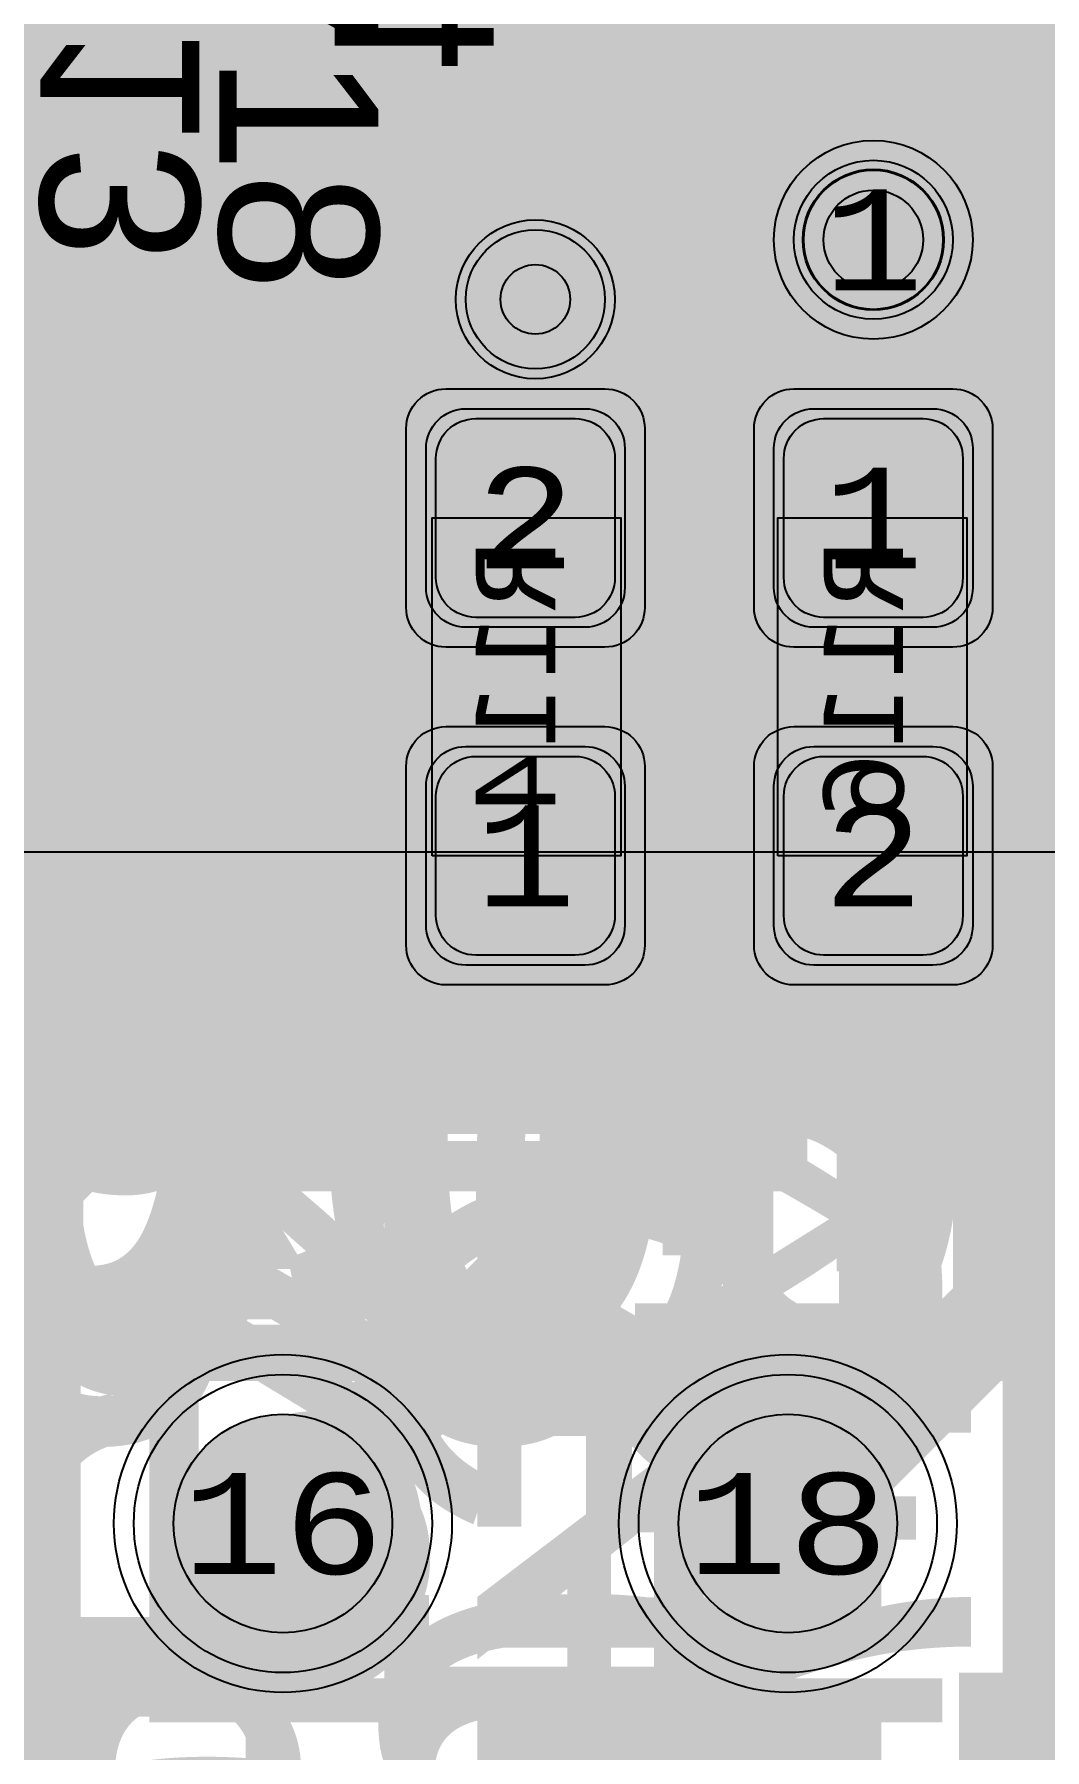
# Model space of a CAD drawing. Extents: x -28 to 199, y -61 to 255.
# Drawn here: x 127.28 to 132.36, y 145.9 to 154.53 of the extents above; entities that cross this region are included whole.
import ezdxf
from ezdxf.enums import TextEntityAlignment as Align

# ---------------------------------------------------------------- set-up
doc = ezdxf.new("R2010")
doc.units = 0
doc.header["$MEASUREMENT"] = 0
for name, color, linetype in [('ASSEMBLY_OUTLINES_BTM', 191, 'CONTINUOUS'), ('ASSEMBLY_OUTLINES_TOP', 102, 'CONTINUOUS'), ('ASSEMBLY_PART_NUMBERS_BTM', 191, 'CONTINUOUS'), ('ASSEMBLY_PART_NUMBERS_TOP', 102, 'CONTINUOUS'), ('ASSEMBLY_REF_DES_BTM', 191, 'CONTINUOUS'), ('DRILL_DRAWING', 21, 'CONTINUOUS'), ('GENERATED_SILKSCREEN_BTM', 255, 'CONTINUOUS'), ('GENERATED_SILKSCREEN_TOP', 140, 'CONTINUOUS'), ('PART_HOLES_LAYER_2', 30, 'CONTINUOUS'), ('PART_HOLES_LAYER_3', 30, 'CONTINUOUS'), ('PART_HOLES_LAYER_BOTTOM', 30, 'CONTINUOUS'), ('PART_HOLES_LAYER_TOP', 30, 'CONTINUOUS'), ('PART_PADS_LAYER_2', 230, 'CONTINUOUS'), ('PART_PADS_LAYER_3', 81, 'CONTINUOUS'), ('PART_PADS_LAYER_BOTTOM', 10, 'CONTINUOUS'), ('PART_PADS_LAYER_TOP', 150, 'CONTINUOUS'), ('PART_PADS_SMD_BTM', 10, 'CONTINUOUS'), ('PIN_NUMBERS_BTM', 8, 'CONTINUOUS'), ('PIN_NUMBERS_TOP', 8, 'CONTINUOUS'), ('PLACEMENT_OUTLINES_BTM', 222, 'CONTINUOUS'), ('PLACEMENT_OUTLINES_TOP', 130, 'CONTINUOUS'), ('PLANE_DATA_LAYER_TOP', 150, 'CONTINUOUS'), ('PLANE_SHAPES_LAYER_2', 230, 'CONTINUOUS'), ('PLANE_SHAPES_LAYER_3', 81, 'CONTINUOUS'), ('PLANE_SHAPES_LAYER_TOP', 150, 'CONTINUOUS'), ('SILKSCREEN_OUTLINES_BTM', 211, 'CONTINUOUS'), ('SILKSCREEN_OUTLINES_TOP', 150, 'CONTINUOUS'), ('SILKSCREEN_REF_DES_BTM', 211, 'CONTINUOUS'), ('SILKSCREEN_REF_DES_TOP', 150, 'CONTINUOUS'), ('SOLDERMASK_PADS_BTM', 12, 'CONTINUOUS'), ('SOLDERMASK_PADS_TOP', 180, 'CONTINUOUS'), ('SOLDERPASTE_PADS_BTM', 12, 'CONTINUOUS'), ('TRACES_LAYER_2', 230, 'CONTINUOUS'), ('TRACES_LAYER_3', 81, 'CONTINUOUS'), ('TRACES_LAYER_BOTTOM', 10, 'CONTINUOUS'), ('TRACES_LAYER_TOP', 150, 'CONTINUOUS'), ('VIA_HOLES_LAYER_2', 30, 'CONTINUOUS'), ('VIA_HOLES_LAYER_3', 30, 'CONTINUOUS'), ('VIA_HOLES_LAYER_BOTTOM', 30, 'CONTINUOUS'), ('VIA_HOLES_LAYER_TOP', 30, 'CONTINUOUS'), ('VIA_PADS_LAYER_2', 230, 'CONTINUOUS'), ('VIA_PADS_LAYER_3', 81, 'CONTINUOUS'), ('VIA_PADS_LAYER_BOTTOM', 10, 'CONTINUOUS'), ('VIA_PADS_LAYER_TOP', 150, 'CONTINUOUS')]:
    doc.layers.add(name, color=color, linetype=linetype)
doc.styles.add('COURIER_NEW', font='COUR.TTF')
doc.styles.add('VERDANA', font='verdana.TTF')
doc.styles.add('VERIBEST_GERBER_0', font='txt')

msp = doc.modelspace()

# ---------------------------------------------------------------- hatches: boundary and pattern name
at = {"layer": 'ASSEMBLY_OUTLINES_BTM'}
h = msp.add_hatch(color=256, dxfattribs=at)
edge = h.paths.add_edge_path()
edge.add_arc((131.5, 153.5), 0.5, 0, 360)
at = {"layer": 'PART_HOLES_LAYER_2'}
h = msp.add_hatch(color=256, dxfattribs=at)
edge = h.paths.add_edge_path()
edge.add_arc((131.5, 153.5), 0.25, 0, 360)
h = msp.add_hatch(color=256, dxfattribs=at)
edge = h.paths.add_edge_path()
edge.add_arc((128.53, 147.04), 0.55, 0, 360)
h = msp.add_hatch(color=256, dxfattribs=at)
edge = h.paths.add_edge_path()
edge.add_arc((131.07, 147.04), 0.55, 0, 360)
at = {"layer": 'PART_HOLES_LAYER_3'}
h = msp.add_hatch(color=256, dxfattribs=at)
edge = h.paths.add_edge_path()
edge.add_arc((131.5, 153.5), 0.25, 0, 360)
h = msp.add_hatch(color=256, dxfattribs=at)
edge = h.paths.add_edge_path()
edge.add_arc((128.53, 147.04), 0.55, 0, 360)
h = msp.add_hatch(color=256, dxfattribs=at)
edge = h.paths.add_edge_path()
edge.add_arc((131.07, 147.04), 0.55, 0, 360)
at = {"layer": 'PART_HOLES_LAYER_BOTTOM'}
h = msp.add_hatch(color=256, dxfattribs=at)
edge = h.paths.add_edge_path()
edge.add_arc((131.5, 153.5), 0.25, 0, 360)
h = msp.add_hatch(color=256, dxfattribs=at)
edge = h.paths.add_edge_path()
edge.add_arc((128.53, 147.04), 0.55, 0, 360)
h = msp.add_hatch(color=256, dxfattribs=at)
edge = h.paths.add_edge_path()
edge.add_arc((131.07, 147.04), 0.55, 0, 360)
at = {"layer": 'PART_HOLES_LAYER_TOP'}
h = msp.add_hatch(color=256, dxfattribs=at)
edge = h.paths.add_edge_path()
edge.add_arc((131.5, 153.5), 0.25, 0, 360)
h = msp.add_hatch(color=256, dxfattribs=at)
edge = h.paths.add_edge_path()
edge.add_arc((128.53, 147.04), 0.55, 0, 360)
h = msp.add_hatch(color=256, dxfattribs=at)
edge = h.paths.add_edge_path()
edge.add_arc((131.07, 147.04), 0.55, 0, 360)
at = {"layer": 'PLANE_DATA_LAYER_TOP'}
h = msp.add_hatch(color=256, dxfattribs=at)
h.paths.add_polyline_path([(133, 153.853893, -0.1385740107174842), (132.988731, 153.814013, 0.2825710428868531), (132.988731, 153.185987, -0.1385740107174842), (133, 153.146107), (133, 152.850505, -0.198909955685367), (132.977682, 152.796624), (132.047111, 151.866053, 0.1989122151386141), (131.900664, 151.5125), (131.900664, 149.0762, -0.414213562373095), (131.824464, 149), (116.917122, 149, -0.414213562373095), (116.840922, 149.0762), (116.840922, 149.076201, -0.1989099556853327), (116.86324, 149.130082), (120.011716, 152.278558, -0.2121765103081674), (120.069475, 152.300777, 2.5994044520858672), (119.500777, 152.869475, -0.0127260232625864), (119.500876, 152.865598), (119.500876, 152.865597, -0.1989099556854013), (119.478558, 152.811716), (116.06616, 149.399318, -0.1989133663344485), (116.012278, 149.377), (114.8262, 149.377, -0.414213562373095), (114.75, 149.4532), (114.75, 149.885279, -0.1989099556853327), (114.772318, 149.93916), (117.211716, 152.378558, -0.2121765103082757), (117.269475, 152.400777, 2.5994044520858672), (116.700777, 152.969475, -0.012726023262584), (116.700876, 152.965598), (116.700876, 152.965597, -0.1989099556853327), (116.678558, 152.911716), (114.880082, 151.11324, -0.6681819935815162), (114.75, 151.167121), (114.75, 155.5988, -0.414213562373095), (114.8262, 155.675), (115.246078, 155.675, -0.1860894746345807), (115.29723, 155.65528, 0.1771017640591394), (115.679123, 155.500363, -0.3837047465437007), (115.752483, 155.429575, 0.9653635895788941), (117.75, 155.499999), (117.75, 155.5, 0.4499914754165076), (116.6297, 156.492737, -0.678160657795134), (116.561875, 156.617022, 0.1458601094872009), (116.696178, 156.932387, -0.381510988498814), (116.771893, 157), (121.010758, 157, -0.5383921361414895), (121.080801, 156.893793, 1.2260197911428208), (123, 156.5), (123, 156.500003, 0.0155953760003394), (122.998055, 156.562339, -0.0155850900867968), (122.997907, 156.567086), (122.997907, 156.56709, -0.6681819935816116), (123.127989, 156.620971), (125.050682, 154.698278, -0.1989099556853327), (125.073, 154.644397), (125.073, 153.551853, -0.2121757463619228), (125.04787, 153.4953, 0.2121743865971751), (124.85, 153.050001), (124.85, 153.05, 0.9999999999999999), (126.05, 153.05), (126.05, 153.050001, 0.2121743865971751), (125.85213, 153.4953, -0.212175746361959), (125.827, 153.551853), (125.827, 154.685964, -0.1107558287851341), (125.834298, 154.718505, 0.110755040111671), (125.875, 154.899999), (125.875, 154.9, 0.1989121882725186), (125.75052, 155.20052), (124.081122, 156.869918, -0.1989099556853327), (124.058804, 156.923799), (124.058804, 156.9238, -0.414213562373095), (124.135004, 157), (125.760758, 157, -0.5383921361414895), (125.830801, 156.893793, 1.5163124244314565), (127.669199, 156.893793, -0.5383921361414894), (127.739242, 157), (128.1738, 157, -0.414213562373095), (128.25, 156.9238), (128.25, 156.3, 0.414213562373095), (128.7, 155.85), (129.3, 155.85, 0.414213562373095), (129.75, 156.3), (129.75, 156.9238, -0.414213562373095), (129.8262, 157), (130.5238, 157, -0.414213562373095), (130.6, 156.9238), (130.6, 156.7, 0.414213562373095), (131.05, 156.25), (131.75, 156.25, 0.3241649784330002), (132.177594, 156.559774, -0.7244577928817454), (132.322406, 156.559774, 0.3241649784330001), (132.75, 156.25), (132.9238, 156.25, -0.414213562373095), (133, 156.1738)], flags=0)
h.paths.add_polyline_path([(129.20000000000002, 153.2, -0.9999999999999999), (130.4, 153.2, -0.9999999999999999)], flags=0)
h.paths.add_polyline_path([(130.9, 153.5, -0.9999999999999999), (132.1, 153.5, -0.9999999999999999)], flags=0)
at = {"layer": 'PLANE_SHAPES_LAYER_2'}
h = msp.add_hatch(color=256, dxfattribs=at)
h.paths.add_polyline_path([(169.5, 129.25), (149.5, 129.25), (142.25, 122), (142.25, 90.5), (147.5, 90.5), (147.5, 80), (154, 80), (154, 69.25), (131.75, 69.25), (131.75, 73.25), (121.25, 73.25), (121.25, 81), (110.5, 81), (110.5, 125.75), (106.5, 125.75), (106.5, 128.75), (93.5, 128.75), (93.5, 120.25), (91.75, 120.25), (91.75, 121.5), (80, 121.5), (80, 118.25), (73.25, 118.25), (73.25, 124.5), (67.5, 124.5), (67.5, 128), (57.75, 128), (57.75, 120.25), (55.25, 120.25), (55.25, 121.5), (47.5, 121.5), (47.5, 119), (35, 119), (35, 134.75), (32.75, 134.75), (32.75, 159.75), (29.25, 159.75), (29.25, 175.25), (22.5, 175.25), (22.5, 195.25), (17.25, 195.25), (17.25, 198), (22.5, 198), (22.5, 216.5), (40.25, 216.5), (40.25, 235.5), (54.5, 235.5), (54.5, 254), (87.25, 254), (87.25, 236.25), (86.25, 236.25), (86.25, 228.75), (81, 228.75), (81, 218.75), (95.25, 218.75), (95.25, 194.5), (87, 194.5), (87, 172), (131.1, 172), (131.1, 208.75), (115.5, 208.75), (115.5, 213.75), (106.75, 213.75), (106.75, 218.75), (110.25, 222.25), (110.25, 226.25), (142.5, 226.25), (142.5, 221.5), (160.5, 221.5), (160.5, 240.75), (169.5, 240.75)])
h.paths.add_polyline_path([(35.5, 149.5), (41.75, 149.5), (41.75, 152), (39.25, 152), (39.25, 154), (37.75, 154), (37.75, 152), (35.5, 152)], flags=16)
h.paths.add_polyline_path([(37.5, 125.75), (37.5, 128.75), (42.75, 128.75), (42.75, 125.75)], flags=16)
h.paths.add_polyline_path([(52, 127.75), (52, 130.75), (54.25, 130.75), (54.25, 127.75)], flags=16)
h.paths.add_polyline_path([(50.75, 219.5), (50.75, 226.5), (71.75, 226.5), (71.75, 219.5)], flags=16)
h.paths.add_polyline_path([(66.5, 150.75), (66.5, 177.5), (72.25, 177.5), (72.25, 150.75)], flags=16)
h.paths.add_polyline_path([(47.25, 185.25), (73, 185.25), (73, 188.25), (70.25, 188.25), (70.25, 191), (47.25, 191)], flags=16)
h.paths.add_polyline_path([(84.5, 208), (84.5, 212.75), (85, 212.75), (85, 208)], flags=16)
h.paths.add_polyline_path([(61.5, 137.25), (87.75, 137.25), (87.75, 140.5), (84.75, 140.5), (84.75, 143), (61.5, 143)], flags=16)
h.paths.add_polyline_path([(88.75, 127), (88.75, 130), (91, 130), (91, 127)], flags=16)
h.paths.add_polyline_path([(85.5, 130.25), (85.5, 132.5), (91, 132.5), (91, 130.25)], flags=16)
h.paths.add_polyline_path([(108.75, 142.25), (135.75, 142.25), (135.75, 145.75), (132.25, 145.75), (132.25, 149), (108.75, 149)], flags=16)
h.paths.add_polyline_path([(114.25, 126.75), (140.75, 126.75), (140.75, 129.75), (137.25, 129.75), (137.25, 133), (114.25, 133)], flags=16)
h.paths.add_polyline_path([(155.25, 180.25), (166.25, 180.25), (166.25, 186.25), (152.25, 186.25), (152.25, 183), (155.25, 183)], flags=16)
at = {"layer": 'PLANE_SHAPES_LAYER_3'}
h = msp.add_hatch(color=256, dxfattribs=at)
h.paths.add_polyline_path([(169.5, 129.25), (149.5, 129.25), (142.25, 122), (142.25, 90.5), (147.5, 90.5), (147.5, 80), (154, 80), (154, 69.25), (131.75, 69.25), (131.75, 73.25), (121.25, 73.25), (121.25, 81), (110.5, 81), (110.5, 125.75), (106.5, 125.75), (106.5, 128.75), (93.5, 128.75), (93.5, 120.25), (91.75, 120.25), (91.75, 121.5), (80, 121.5), (80, 118.25), (73.25, 118.25), (73.25, 124.5), (67.5, 124.5), (67.5, 127.75), (58.25, 127.75), (58.25, 130.25), (88.75, 130.25), (88.75, 127), (91, 127), (91, 132.5), (55, 132.5), (55, 131.25), (52, 131.25), (52, 127.75), (55, 127.75), (55, 127.25), (57.75, 127.25), (57.75, 120.25), (55.25, 120.25), (55.25, 121.5), (47.5, 121.5), (47.5, 119), (35, 119), (35, 134.75), (32.75, 134.75), (32.75, 159.75), (29.25, 159.75), (29.25, 175.25), (22.5, 175.25), (22.5, 195.25), (17.25, 195.25), (17.25, 198), (22.5, 198), (22.5, 216.5), (40.25, 216.5), (40.25, 235.5), (54.5, 235.5), (54.5, 254), (87.25, 254), (87.25, 236.25), (86.25, 236.25), (86.25, 228.75), (81, 228.75), (81, 218.75), (95.25, 218.75), (95.25, 194.5), (87, 194.5), (87, 172), (131.1, 172), (131.1, 208.75), (115.5, 208.75), (115.5, 213.75), (106.75, 213.75), (106.75, 218.75), (110.25, 222.25), (110.25, 226.25), (142.5, 226.25), (142.5, 221.5), (160.5, 221.5), (160.5, 240.75), (169.5, 240.75)])
h.paths.add_polyline_path([(35.5, 149.5), (41.75, 149.5), (41.75, 152), (39.25, 152), (39.25, 154), (37.75, 154), (37.75, 152), (35.5, 152)], flags=16)
h.paths.add_polyline_path([(37.5, 125.75), (37.5, 128.75), (42.75, 128.75), (42.75, 125.75)], flags=16)
h.paths.add_polyline_path([(50.75, 219.5), (50.75, 226.5), (71.75, 226.5), (71.75, 219.5)], flags=16)
h.paths.add_polyline_path([(66.5, 150.75), (66.5, 177.5), (72.25, 177.5), (72.25, 150.75)], flags=16)
h.paths.add_polyline_path([(47.25, 185.25), (73, 185.25), (73, 188.25), (70.25, 188.25), (70.25, 191), (47.25, 191)], flags=16)
h.paths.add_polyline_path([(84.5, 208), (84.5, 212.75), (85, 212.75), (85, 208)], flags=16)
h.paths.add_polyline_path([(61.5, 137.25), (87.75, 137.25), (87.75, 140.5), (84.75, 140.5), (84.75, 143), (61.5, 143)], flags=16)
h.paths.add_polyline_path([(108.75, 142.25), (135.75, 142.25), (135.75, 145.75), (132.25, 145.75), (132.25, 149), (108.75, 149)], flags=16)
h.paths.add_polyline_path([(114.25, 126.75), (140.75, 126.75), (140.75, 129.75), (137.25, 129.75), (137.25, 133), (114.25, 133)], flags=16)
h.paths.add_polyline_path([(155.25, 180.25), (166.25, 180.25), (166.25, 186.25), (152.25, 186.25), (152.25, 183), (155.25, 183)], flags=16)
at = {"layer": 'VIA_HOLES_LAYER_2'}
h = msp.add_hatch(color=256, dxfattribs=at)
edge = h.paths.add_edge_path()
edge.add_arc((129.8, 153.2), 0.175, 0, 360)
at = {"layer": 'VIA_HOLES_LAYER_3'}
h = msp.add_hatch(color=256, dxfattribs=at)
edge = h.paths.add_edge_path()
edge.add_arc((129.8, 153.2), 0.175, 0, 360)
at = {"layer": 'VIA_HOLES_LAYER_BOTTOM'}
h = msp.add_hatch(color=256, dxfattribs=at)
edge = h.paths.add_edge_path()
edge.add_arc((129.8, 153.2), 0.175, 0, 360)
at = {"layer": 'VIA_HOLES_LAYER_TOP'}
h = msp.add_hatch(color=256, dxfattribs=at)
edge = h.paths.add_edge_path()
edge.add_arc((129.8, 153.2), 0.175, 0, 360)

# ---------------------------------------------------------------- linework, layer by layer
at = {"layer": 'ASSEMBLY_OUTLINES_BTM'}
for points in [[(129.28, 150.4), (129.28, 152.1), (130.23, 152.1), (130.23, 150.4)], [(131.02, 150.4), (131.02, 152.1), (131.97, 152.1), (131.97, 150.4)]]:
    msp.add_lwpolyline(points, close=True, dxfattribs=at)
msp.add_circle((131.5, 153.5), 0.5, dxfattribs=at)
at = {"layer": 'ASSEMBLY_OUTLINES_TOP', "const_width": 0.2}
msp.add_lwpolyline([(105.58, 141.12), (105.58, 150.42), (138.78, 150.42), (138.78, 141.12)], close=True, dxfattribs=at)
at = {"layer": 'GENERATED_SILKSCREEN_BTM', "const_width": 0.15}
for points in [[(129.2956, 154.5248), (128.866, 154.0944), (129.2956, 154.0944), (129.2956, 154.5248)], [(129.5708, 154.0944), (129.5772, 154.0936), (129.5812, 154.0896), (129.5836, 154.084), (129.5844, 154.0784), (129.5836, 154.0728), (129.5812, 154.068), (129.5772, 154.064), (129.5708, 154.0624), (129.3284, 154.0624), (129.3284, 154.0248), (129.3268, 154.0192), (129.3236, 154.0144), (129.318, 154.012), (129.3124, 154.0112), (129.306, 154.012), (129.3004, 154.0144), (129.2964, 154.0192), (129.2956, 154.0248), (129.2956, 154.0624), (128.8252, 154.0624), (128.8212, 154.0632), (128.818, 154.0648), (128.8148, 154.0688), (128.8124, 154.0728), (128.8108, 154.0776), (128.81, 154.0824), (128.8108, 154.0864), (128.814, 154.0904), (129.2996, 154.576), (129.3044, 154.5792), (129.3092, 154.5808), (129.314, 154.58), (129.3196, 154.5768), (129.3236, 154.5752), (129.326, 154.572), (129.3276, 154.5688), (129.3284, 154.5648), (129.3284, 154.0944), (129.5708, 154.0944)], [(128.074, 154.2428), (128.0756, 154.2492), (128.0788, 154.2524), (128.0844, 154.2548), (128.0908, 154.2556), (128.0964, 154.2548), (128.102, 154.2524), (128.106, 154.2492), (128.1068, 154.2428), (128.1068, 153.9308), (128.106, 153.9252), (128.102, 153.9204), (128.0964, 153.918), (128.0908, 153.9172), (128.0844, 153.918), (128.0788, 153.9204), (128.0756, 153.9252), (128.074, 153.9308), (128.074, 154.0716), (127.3228, 154.0716), (127.3172, 154.0724), (127.3132, 154.0748), (127.3108, 154.0788), (127.31, 154.0844), (127.3092, 154.0884), (127.3092, 154.0924), (127.3108, 154.0956), (127.314, 154.0988), (127.5332, 154.2548), (127.5388, 154.2572), (127.5444, 154.2572), (127.5492, 154.2548), (127.5532, 154.2508), (127.5564, 154.246), (127.558, 154.2404), (127.558, 154.2372), (127.5564, 154.2348), (127.5548, 154.2324), (127.5524, 154.2308), (127.3732, 154.1028), (128.074, 154.1028), (128.074, 154.2428)], [(128.1036, 153.4884), (127.994, 153.6236), (127.99, 153.6276), (127.9876, 153.6284), (127.9852, 153.6284), (127.9796, 153.6276), (127.974, 153.6244), (127.97, 153.6204), (127.9668, 153.6156), (127.966, 153.61), (127.9676, 153.6044), (128.074, 153.474), (128.074, 153.2156), (127.9732, 153.0908), (127.8244, 153.0908), (127.7228, 153.214), (127.7228, 153.3468), (127.7212, 153.3532), (127.718, 153.3572), (127.7124, 153.3596), (127.7068, 153.3604), (127.7012, 153.3596), (127.6956, 153.3572), (127.6924, 153.3532), (127.6908, 153.3468), (127.6908, 153.214), (127.5892, 153.0908), (127.4404, 153.0908), (127.3396, 153.2156), (127.3396, 153.474), (127.446, 153.6044), (127.4476, 153.61), (127.4468, 153.6156), (127.4444, 153.6204), (127.4396, 153.6244), (127.4348, 153.6276), (127.4292, 153.6284), (127.426, 153.6284), (127.4236, 153.6276), (127.4196, 153.6236), (127.31, 153.4884), (127.3092, 153.486), (127.3084, 153.4836), (127.3076, 153.4828), (127.3068, 153.4796), (127.3068, 153.21), (127.3076, 153.206), (127.3084, 153.2044), (127.3092, 153.202), (127.31, 153.1996), (127.4196, 153.0644), (127.4236, 153.062), (127.4268, 153.0612), (127.4292, 153.0596), (127.4324, 153.0588), (127.5972, 153.0588), (127.5996, 153.0596), (127.6052, 153.0612), (127.6092, 153.062), (127.6108, 153.0644), (127.7068, 153.182), (127.8028, 153.0644), (127.8044, 153.0636), (127.806, 153.062), (127.8068, 153.0612), (127.8084, 153.0612), (127.814, 153.0596), (127.8164, 153.0588), (127.9812, 153.0588), (127.9852, 153.0596), (127.9884, 153.0612), (127.9916, 153.062), (127.994, 153.0644), (128.1036, 153.1996), (128.1052, 153.2028), (128.106, 153.2036), (128.106, 153.206), (128.1068, 153.2068), (128.1068, 153.2076), (128.1068, 153.21), (128.1068, 153.4796), (128.106, 153.4828), (128.1052, 153.486), (128.1036, 153.4884)]]:
    msp.add_lwpolyline(points, dxfattribs=at)
msp.add_lwpolyline([(131, 153.5, -1), (132, 153.5, -1)], format="xyb", close=True, dxfattribs=at)
for points in [[(129.280005, 150.966164, 1.1642e-05), (129.279995, 150.966156), (129.279995, 151.533844, 1.1642e-05), (129.280005, 151.533836), (129.280005, 150.966164)], [(130.230005, 150.957902, 1.22306e-05), (130.229995, 150.957911), (130.229995, 151.542089, 1.22306e-05), (130.230005, 151.542098), (130.230005, 150.957902)], [(131.020005, 150.957911, 1.22306e-05), (131.019995, 150.957902), (131.019995, 151.542098, 1.22306e-05), (131.020005, 151.542089), (131.020005, 150.957911)], [(131.970005, 150.966156, 1.1642e-05), (131.969995, 150.966164), (131.969995, 151.533836, 1.1642e-05), (131.970005, 151.533844), (131.970005, 150.966156)]]:
    msp.add_lwpolyline(points, format="xyb", dxfattribs=at)
at = {"layer": 'GENERATED_SILKSCREEN_TOP', "const_width": 0.15}
for points in [[(128.222, 154.7984), (128.9892, 154.3672), (128.9932, 154.3656), (128.9964, 154.3656), (128.9996, 154.3656), (129.0028, 154.3672), (129.0076, 154.3696), (129.0108, 154.3728), (129.0124, 154.3768), (129.0132, 154.3808), (129.0132, 154.9208)], [(128.9804, 154.9208), (128.9804, 154.408), (128.2372, 154.8256)], [(128.246, 154.0648), (128.2452, 154.0712), (128.2412, 154.0744), (128.2356, 154.0768), (128.2292, 154.0776), (128.2236, 154.0768), (128.218, 154.0744), (128.214, 154.0712), (128.2132, 154.0648), (128.2132, 153.7528), (128.214, 153.7472), (128.218, 153.7424), (128.2236, 153.74), (128.2292, 153.7392), (128.2356, 153.74), (128.2412, 153.7424), (128.2452, 153.7472), (128.246, 153.7528), (128.246, 153.8936), (128.9972, 153.8936), (129.0028, 153.8944), (129.0068, 153.8968), (129.0092, 153.9008), (129.01, 153.9064), (129.0108, 153.9104), (129.0108, 153.9144), (129.0092, 153.9176), (129.006, 153.9208), (128.7868, 154.0768), (128.7812, 154.0792), (128.7764, 154.0792), (128.7708, 154.0768), (128.7668, 154.0728), (128.7636, 154.068), (128.762, 154.0624), (128.7636, 154.0568), (128.7676, 154.0528), (128.9468, 153.9248), (128.246, 153.9248), (128.246, 154.0648)], [(128.718, 152.9152), (128.6412, 152.9408), (128.5644, 152.9152), (128.562, 152.9152), (128.5588, 152.9144), (128.3116, 152.9144), (128.3092, 152.9144), (128.3068, 152.9152), (128.3036, 152.916), (128.3004, 152.9192), (128.218, 152.9992), (128.2148, 153.0024), (128.214, 153.0072), (128.2132, 153.0104), (128.2132, 153.304), (128.2132, 153.3064), (128.214, 153.3088), (128.2148, 153.312), (128.218, 153.3152), (128.3004, 153.3952), (128.3036, 153.3984), (128.3068, 153.4), (128.3116, 153.4), (128.5588, 153.4), (128.562, 153.4), (128.5636, 153.4), (128.5644, 153.3992), (128.6412, 153.3736), (128.718, 153.3992), (128.7188, 153.4), (128.7236, 153.4), (128.9156, 153.4), (128.9188, 153.4), (128.9228, 153.3984), (128.9268, 153.3952), (129.0092, 153.3152), (129.0116, 153.312), (129.0124, 153.3088), (129.0132, 153.3064), (129.0132, 153.304), (129.0132, 153.0104), (129.0124, 153.0072), (129.0116, 153.0024), (129.0092, 152.9992), (128.9268, 152.9192), (128.922, 152.916), (128.9188, 152.9152), (128.9156, 152.9144), (128.7236, 152.9144), (128.7204, 152.9144), (128.7188, 152.9152), (128.718, 152.9152)], [(128.5556, 153.368), (128.3188, 153.368), (128.246, 153.296), (128.246, 153.0168), (128.3188, 152.9464), (128.5556, 152.9464), (128.6244, 152.9696), (128.6244, 153.3464), (128.5556, 153.368)], [(128.9068, 153.368), (128.7252, 153.368), (128.6564, 153.3464), (128.6564, 152.9696), (128.7252, 152.9464), (128.9068, 152.9464), (128.9804, 153.0168), (128.9804, 153.296), (128.9068, 153.368)]]:
    msp.add_lwpolyline(points, dxfattribs=at)
msp.add_lwpolyline([(138.780005, 141.12, -0.4142135624), (138.78, 141.119995), (105.58, 141.119995, -0.4142135624), (105.579995, 141.12), (105.579995, 150.42, -0.4142135624), (105.58, 150.420005), (107.080269, 150.420005, 7.9139e-06), (107.080278, 150.419995), (105.580005, 150.419995), (105.580005, 141.120005), (138.779995, 141.120005), (138.779995, 150.419995), (107.719722, 150.419995, 7.9139e-06), (107.719731, 150.420005), (138.78, 150.420005, -0.4142135624), (138.780005, 150.42), (138.780005, 141.12)], format="xyb", dxfattribs=at)
at = {"layer": 'PART_HOLES_LAYER_2'}
for centre, radius in [((131.5, 153.5), 0.25), ((128.53, 147.04), 0.55), ((131.07, 147.04), 0.55)]:
    msp.add_circle(centre, radius, dxfattribs=at)
at = {"layer": 'PART_HOLES_LAYER_3'}
for centre, radius in [((131.5, 153.5), 0.25), ((128.53, 147.04), 0.55), ((131.07, 147.04), 0.55)]:
    msp.add_circle(centre, radius, dxfattribs=at)
at = {"layer": 'PART_HOLES_LAYER_BOTTOM'}
for centre, radius in [((131.5, 153.5), 0.25), ((128.53, 147.04), 0.55), ((131.07, 147.04), 0.55)]:
    msp.add_circle(centre, radius, dxfattribs=at)
at = {"layer": 'PART_HOLES_LAYER_TOP'}
for centre, radius in [((131.5, 153.5), 0.25), ((128.53, 147.04), 0.55), ((131.07, 147.04), 0.55)]:
    msp.add_circle(centre, radius, dxfattribs=at)
at = {"layer": 'PART_PADS_LAYER_2'}
for centre, radius in [((131.5, 153.5), 0.35), ((128.53, 147.04), 0.75), ((131.07, 147.04), 0.75)]:
    msp.add_circle(centre, radius, dxfattribs=at)
at = {"layer": 'PART_PADS_LAYER_3'}
for centre, radius in [((131.5, 153.5), 0.35), ((128.53, 147.04), 0.75), ((131.07, 147.04), 0.75)]:
    msp.add_circle(centre, radius, dxfattribs=at)
at = {"layer": 'PART_PADS_LAYER_BOTTOM'}
for centre, radius in [((131.5, 153.5), 0.35), ((128.53, 147.04), 0.75), ((131.07, 147.04), 0.75)]:
    msp.add_circle(centre, radius, dxfattribs=at)
at = {"layer": 'PART_PADS_LAYER_TOP'}
for centre, radius in [((131.5, 153.5), 0.35), ((128.53, 147.04), 0.75), ((131.07, 147.04), 0.75)]:
    msp.add_circle(centre, radius, dxfattribs=at)
at = {"layer": 'PART_PADS_SMD_BTM'}
for points in [[(129.45, 151.55, -0.4142135624), (129.25, 151.75), (129.25, 152.45, -0.4142135624), (129.45, 152.65), (130.05, 152.65, -0.4142135624), (130.25, 152.45), (130.25, 151.75, -0.4142135624), (130.05, 151.55)], [(131.8, 152.65, -0.4142135624), (132, 152.45), (132, 151.75, -0.4142135624), (131.8, 151.55), (131.2, 151.55, -0.4142135624), (131, 151.75), (131, 152.45, -0.4142135624), (131.2, 152.65)], [(129.45, 149.85, -0.4142135624), (129.25, 150.05), (129.25, 150.75, -0.4142135624), (129.45, 150.95), (130.05, 150.95, -0.4142135624), (130.25, 150.75), (130.25, 150.05, -0.4142135624), (130.05, 149.85)], [(131.8, 150.95, -0.4142135624), (132, 150.75), (132, 150.05, -0.4142135624), (131.8, 149.85), (131.2, 149.85, -0.4142135624), (131, 150.05), (131, 150.75, -0.4142135624), (131.2, 150.95)]]:
    msp.add_lwpolyline(points, format="xyb", close=True, dxfattribs=at)
at = {"layer": 'PLACEMENT_OUTLINES_BTM'}
for points in [[(129.28, 150.4), (129.28, 152.1), (130.23, 152.1), (130.23, 150.4)], [(131.02, 150.4), (131.02, 152.1), (131.97, 152.1), (131.97, 150.4)]]:
    msp.add_lwpolyline(points, close=True, dxfattribs=at)
msp.add_circle((131.5, 153.5), 0.355, dxfattribs=at)
at = {"layer": 'PLACEMENT_OUTLINES_TOP'}
msp.add_lwpolyline([(105.58, 141.12), (105.58, 150.42), (138.78, 150.42), (138.78, 141.12)], close=True, dxfattribs=at)
at = {"layer": 'PLANE_SHAPES_LAYER_TOP'}
msp.add_solid([(114.75, 149), (133, 149), (114.75, 157), (133, 157)], dxfattribs=at)
at = {"layer": 'SILKSCREEN_OUTLINES_BTM'}
for points in [[(129.28, 150.4), (129.28, 152.1), (130.23, 152.1), (130.23, 150.4)], [(131.02, 150.4), (131.02, 152.1), (131.97, 152.1), (131.97, 150.4)]]:
    msp.add_lwpolyline(points, close=True, dxfattribs=at)
msp.add_circle((131.5, 153.5), 0.5, dxfattribs=at)
at = {"layer": 'SILKSCREEN_OUTLINES_TOP'}
msp.add_lwpolyline([(105.58, 141.12), (105.58, 150.42), (138.78, 150.42), (138.78, 141.12)], close=True, dxfattribs=at)
at = {"layer": 'SOLDERMASK_PADS_BTM'}
for points in [[(129.35, 151.45, -0.4142135624), (129.15, 151.65), (129.15, 152.55, -0.4142135624), (129.35, 152.75), (130.15, 152.75, -0.4142135624), (130.35, 152.55), (130.35, 151.65, -0.4142135624), (130.15, 151.45)], [(131.9, 152.75, -0.4142135624), (132.1, 152.55), (132.1, 151.65, -0.4142135624), (131.9, 151.45), (131.1, 151.45, -0.4142135624), (130.9, 151.65), (130.9, 152.55, -0.4142135624), (131.1, 152.75)], [(129.35, 149.75, -0.4142135624), (129.15, 149.95), (129.15, 150.85, -0.4142135624), (129.35, 151.05), (130.15, 151.05, -0.4142135624), (130.35, 150.85), (130.35, 149.95, -0.4142135624), (130.15, 149.75)], [(131.9, 151.05, -0.4142135624), (132.1, 150.85), (132.1, 149.95, -0.4142135624), (131.9, 149.75), (131.1, 149.75, -0.4142135624), (130.9, 149.95), (130.9, 150.85, -0.4142135624), (131.1, 151.05)]]:
    msp.add_lwpolyline(points, format="xyb", close=True, dxfattribs=at)
for centre, radius in [((131.5, 153.5), 0.4), ((128.53, 147.04), 0.85), ((131.07, 147.04), 0.85)]:
    msp.add_circle(centre, radius, dxfattribs=at)
at = {"layer": 'SOLDERMASK_PADS_TOP'}
for centre, radius in [((131.5, 153.5), 0.4), ((128.53, 147.04), 0.85), ((131.07, 147.04), 0.85)]:
    msp.add_circle(centre, radius, dxfattribs=at)
at = {"layer": 'SOLDERPASTE_PADS_BTM'}
for points in [[(129.5, 151.6, -0.4142135624), (129.3, 151.8), (129.3, 152.4, -0.4142135624), (129.5, 152.6), (130, 152.6, -0.4142135624), (130.2, 152.4), (130.2, 151.8, -0.4142135624), (130, 151.6)], [(131.75, 152.6, -0.4142135624), (131.95, 152.4), (131.95, 151.8, -0.4142135624), (131.75, 151.6), (131.25, 151.6, -0.4142135624), (131.05, 151.8), (131.05, 152.4, -0.4142135624), (131.25, 152.6)], [(129.5, 149.9, -0.4142135624), (129.3, 150.1), (129.3, 150.7, -0.4142135624), (129.5, 150.9), (130, 150.9, -0.4142135624), (130.2, 150.7), (130.2, 150.1, -0.4142135624), (130, 149.9)], [(131.75, 150.9, -0.4142135624), (131.95, 150.7), (131.95, 150.1, -0.4142135624), (131.75, 149.9), (131.25, 149.9, -0.4142135624), (131.05, 150.1), (131.05, 150.7, -0.4142135624), (131.25, 150.9)]]:
    msp.add_lwpolyline(points, format="xyb", close=True, dxfattribs=at)
at = {"layer": 'TRACES_LAYER_2', "const_width": 0.254}
msp.add_lwpolyline([(129.8, 153.2), (133.125, 156.525), (136.446188, 156.525), (144.737979, 164.816791), (144.737979, 167.35579), (144.124769, 167.969), (143.932156, 167.969), (143.223, 168.678156), (143.223, 169.321844), (143.932156, 170.031), (144.124769, 170.031), (144.737979, 170.64421), (144.737979, 193.706359), (138.384204, 200.060134), (138.384204, 209.593795), (138.204599, 209.7734), (125.235223, 209.7734), (121.008623, 214), (119, 214)], dxfattribs=at)
at = {"layer": 'TRACES_LAYER_3', "const_width": 0.5}
msp.add_lwpolyline([(111.1, 151.4), (128, 151.4), (129.8, 153.2)], dxfattribs=at)
at = {"layer": 'TRACES_LAYER_BOTTOM'}
for points, const_width in [([(125.45, 153.05), (126.763064, 154.363064), (134.174258, 154.363064), (135.25, 153.287322), (135.25, 152.1)], 0.254), ([(131.5, 153.5), (131.5, 152.1)], 0.254), ([(129.8, 153.2), (129.75, 153.15), (129.75, 152.1)], 0.254), ([(128.53, 144.5), (127.803801, 145.226199), (127.803801, 145.252514), (127.262397, 145.793918), (127.262397, 148.754121), (128.908276, 150.4), (129.75, 150.4)], 0.5), ([(128.53, 147.04), (130.862709, 149.372709), (130.862709, 149.712709), (131.5, 150.35), (131.5, 150.4)], 0.5), ([(135.25, 150.4), (135.25, 146.449671), (134.542897, 145.742568), (132.312568, 145.742568), (131.07, 144.5)], 0.5), ([(131.07, 147.04), (132.862709, 148.832709), (132.862709, 149.762709), (133.5, 150.4)], 0.5)]:
    msp.add_lwpolyline(points, dxfattribs=dict(at, const_width=const_width))
at = {"layer": 'TRACES_LAYER_TOP', "const_width": 0.5}
msp.add_lwpolyline([(138.25, 153.6), (136.623, 153.6), (135.685048, 152.662048), (133.550212, 152.662048), (132.400664, 151.5125), (132.400664, 145.709336), (133.61, 144.5)], dxfattribs=at)
at = {"layer": 'VIA_HOLES_LAYER_2'}
msp.add_circle((129.8, 153.2), 0.175, dxfattribs=at)
at = {"layer": 'VIA_HOLES_LAYER_3'}
msp.add_circle((129.8, 153.2), 0.175, dxfattribs=at)
at = {"layer": 'VIA_HOLES_LAYER_BOTTOM'}
msp.add_circle((129.8, 153.2), 0.175, dxfattribs=at)
at = {"layer": 'VIA_HOLES_LAYER_TOP'}
msp.add_circle((129.8, 153.2), 0.175, dxfattribs=at)
at = {"layer": 'VIA_PADS_LAYER_2'}
msp.add_circle((129.8, 153.2), 0.4, dxfattribs=at)
at = {"layer": 'VIA_PADS_LAYER_3'}
msp.add_circle((129.8, 153.2), 0.4, dxfattribs=at)
at = {"layer": 'VIA_PADS_LAYER_BOTTOM'}
msp.add_circle((129.8, 153.2), 0.35, dxfattribs=at)
at = {"layer": 'VIA_PADS_LAYER_TOP'}
msp.add_circle((129.8, 153.2), 0.35, dxfattribs=at)

# ---------------------------------------------------------------- texts
at = {"layer": 'ASSEMBLY_PART_NUMBERS_BTM', "style": 'VERIBEST_GERBER_0', "text_generation_flag": 2}
for s, p in [('SN74LVC2G00DCTR', (129.04, 162.5)), ('ERJ-3EKF4701V', (129.96, 161.5)), ('ERJ-3GEY0R00V', (127.21, 151.25)), ('ERJ-3EKF2000V', (127.04, 151)), ('ERJ-3GEY0R00V', (129.04, 151))]:
    msp.add_text(s, height=2.032, rotation=90, dxfattribs=at).set_placement(p, align=Align.TOP_LEFT)
for s, p in [('CL21B106KOQNNNE', (156, 156.46)), ('TP-1_OSC_OSC', (131.5, 156.04)), ('TP-1_OSC_OSC', (133.5, 156.04)), ('1N4148W-7-F', (145.25, 154.29)), ('ERJ-3EKF5362V', (149.5, 153.29)), ('C0805C822K5RACTU', (145.25, 151.79)), ('GRM1885C1H100JA01D', (149.5, 149.96)), ('ERJ-3EKF1022V', (145.25, 149.79)), ('CL10C010BB8NNNC', (156, 149.21)), ('CL10B104KB8SFNC', (145.25, 146.29))]:
    msp.add_text(s, height=2.032, dxfattribs=at).set_placement(p, align=Align.TOP_LEFT)
at = {"layer": 'ASSEMBLY_PART_NUMBERS_TOP', "style": 'VERIBEST_GERBER_0'}
for s, p in [('SPC02SVJN-RC-3POS', (129.04, 176.5)), ('GRM188R71H123KA01D', (131.54, 162.75)), ('LTC6993IS6-2#TRMPBF', (129.21, 159.75)), ('ERJ-3EKF1213V', (131.54, 157.5))]:
    msp.add_text(s, height=2.032, rotation=270, dxfattribs=at).set_placement(p, align=Align.TOP_LEFT)
for s, p in [('SN74AHCT1G00DBVR', (99.25, 154.21)), ('SN74AHCT1G00DBVR', (113, 153.21)), ('ERJ-3GEY0R00V', (112.25, 149.96))]:
    msp.add_text(s, height=2.032, dxfattribs=at).set_placement(p, align=Align.TOP_LEFT)
at = {"layer": 'ASSEMBLY_REF_DES_BTM', "style": 'VERDANA', "text_generation_flag": 2}
msp.add_text('OSC30', height=1.2, dxfattribs=at).set_placement((130.75, 155.45), align=Align.TOP_LEFT)
for s, p in [('R114', (129.5, 152)), ('R116', (131.25, 152))]:
    msp.add_text(s, height=0.4, rotation=90, dxfattribs=at).set_placement(p, align=Align.TOP_LEFT)
at = {"layer": 'DRILL_DRAWING', "style": 'VERIBEST_GERBER_0'}
for s, p in [('B', (131.5, 153.5)), ('A', (129.8, 153.2)), ('E', (128.53, 147.04)), ('E', (131.07, 147.04))]:
    msp.add_text(s, height=2, dxfattribs=at).set_placement(p, align=Align.MIDDLE_CENTER)
at = {"layer": 'PIN_NUMBERS_BTM', "style": 'COURIER_NEW'}
for s, p in [('1', (131.5, 153.5)), ('2', (129.75, 152.1)), ('1', (131.5, 152.1)), ('1', (129.75, 150.4)), ('2', (131.5, 150.4)), ('16', (128.53, 147.04)), ('18', (131.07, 147.04))]:
    msp.add_text(s, height=0.508, dxfattribs=at).set_placement(p, align=Align.MIDDLE_CENTER)
at = {"layer": 'PIN_NUMBERS_TOP', "style": 'COURIER_NEW'}
for s, p in [('1', (131.5, 153.5)), ('2', (129.75, 152.1)), ('1', (131.5, 152.1)), ('1', (129.75, 150.4)), ('2', (131.5, 150.4)), ('16', (128.53, 147.04)), ('18', (131.07, 147.04))]:
    msp.add_text(s, height=0.508, dxfattribs=at).set_placement(p, align=Align.MIDDLE_CENTER)
at = {"layer": 'SILKSCREEN_REF_DES_BTM', "style": 'VERIBEST_GERBER_0', "text_generation_flag": 2}
for s, p in [('R114', (128.79, 156.9)), ('R113', (127.31, 155.95))]:
    msp.add_text(s, height=0.8, rotation=90, dxfattribs=at).set_placement(p, align=Align.TOP_LEFT)
at = {"layer": 'SILKSCREEN_REF_DES_TOP', "style": 'VERIBEST_GERBER_0'}
msp.add_text('R718', height=0.8, rotation=270, dxfattribs=at).set_placement((129.01, 155.8), align=Align.TOP_LEFT)

doc.saveas('drawing.dxf')
